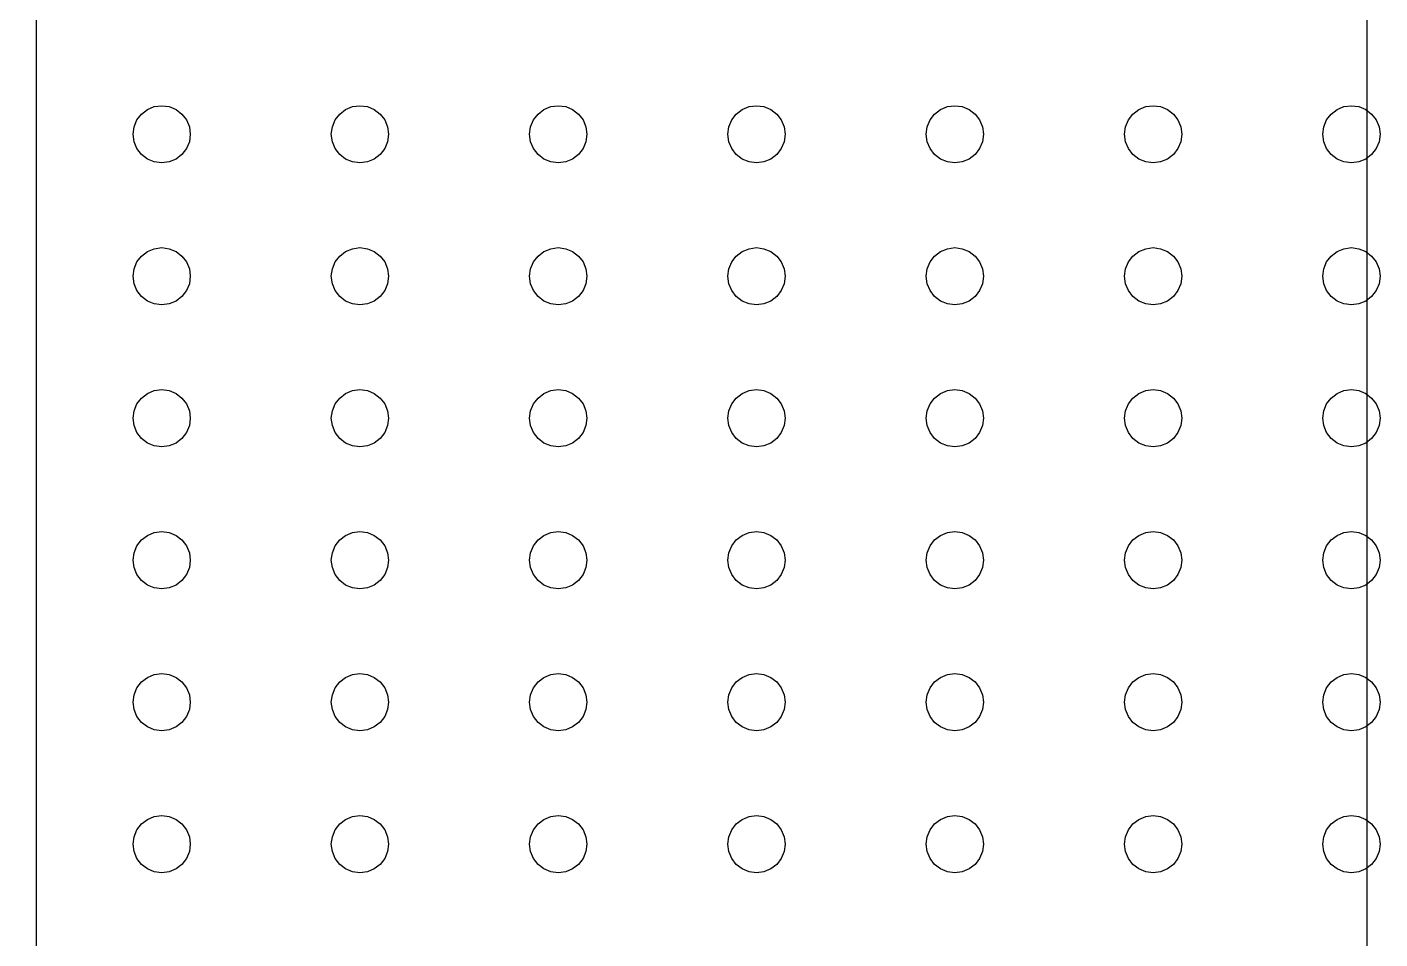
# Model space of a CAD drawing. Header units: millimetres. Extents: x 2562 to 7288, y 778 to 5635.
# Drawn here: x 5868.75 to 5882.94, y 1658.56 to 1668.12 of the extents above; entities that cross this region are included whole.
import ezdxf

# ---------------------------------------------------------------- set-up
doc = ezdxf.new("R2010")
doc.units = ezdxf.units.MM
doc.layers.add('0-gnl-gor3', color=252, linetype='Continuous')
doc.layers.add('2-tef-sabit', color=251, linetype='Continuous')

# ---------------------------------------------------------------- blocks, each defined once
blk = doc.blocks.new('ice well')
at = {"layer": '0-gnl-gor3'}
for p, q in [((62428.94, 6543.76), (62643.93, 6543.76)), ((62466.78, 6533.25), (62467.51, 6533.55)), ((62467.51, 6533.55), (62468.28, 6533.65)), ((62468.28, 6533.65), (62469.06, 6533.55)), ((62469.06, 6533.55), (62469.78, 6533.25)), ((62481.67, 6533.25), (62482.39, 6533.55)), ((62482.39, 6533.55), (62483.17, 6533.65)), ((62483.17, 6533.65), (62483.94, 6533.55)), ((62483.94, 6533.55), (62484.67, 6533.25)), ((62496.55, 6533.25), (62497.27, 6533.55)), ((62497.27, 6533.55), (62498.05, 6533.65)), ((62498.05, 6533.65), (62498.83, 6533.55)), ((62498.83, 6533.55), (62499.55, 6533.25)), ((62511.43, 6533.25), (62512.16, 6533.55)), ((62512.16, 6533.55), (62512.93, 6533.65)), ((62512.93, 6533.65), (62513.71, 6533.55)), ((62513.71, 6533.55), (62514.43, 6533.25)), ((62526.32, 6533.25), (62527.04, 6533.55)), ((62527.04, 6533.55), (62527.82, 6533.65)), ((62527.82, 6533.65), (62528.59, 6533.55)), ((62528.59, 6533.55), (62529.32, 6533.25)), ((62541.2, 6533.25), (62541.92, 6533.55)), ((62541.92, 6533.55), (62542.7, 6533.65)), ((62542.7, 6533.65), (62543.48, 6533.55)), ((62543.48, 6533.55), (62544.2, 6533.25)), ((62465.39, 6531.43), (62465.68, 6532.15)), ((62465.68, 6532.15), (62466.16, 6532.77)), ((62466.16, 6532.77), (62466.78, 6533.25)), ((62469.78, 6533.25), (62470.4, 6532.77)), ((62470.4, 6532.77), (62470.88, 6532.15)), ((62470.88, 6532.15), (62471.18, 6531.43)), ((62480.27, 6531.43), (62480.57, 6532.15)), ((62480.57, 6532.15), (62481.04, 6532.77)), ((62481.04, 6532.77), (62481.67, 6533.25)), ((62484.67, 6533.25), (62485.29, 6532.77)), ((62485.29, 6532.77), (62485.76, 6532.15)), ((62485.76, 6532.15), (62486.06, 6531.43)), ((62495.15, 6531.43), (62495.45, 6532.15)), ((62495.45, 6532.15), (62495.93, 6532.77)), ((62495.93, 6532.77), (62496.55, 6533.25)), ((62499.55, 6533.25), (62500.17, 6532.77)), ((62500.17, 6532.77), (62500.65, 6532.15)), ((62500.65, 6532.15), (62500.95, 6531.43)), ((62510.04, 6531.43), (62510.33, 6532.15)), ((62510.33, 6532.15), (62510.81, 6532.77)), ((62510.81, 6532.77), (62511.43, 6533.25)), ((62514.43, 6533.25), (62515.05, 6532.77)), ((62515.05, 6532.77), (62515.53, 6532.15)), ((62515.53, 6532.15), (62515.83, 6531.43)), ((62524.92, 6531.43), (62525.22, 6532.15)), ((62525.22, 6532.15), (62525.7, 6532.77)), ((62525.7, 6532.77), (62526.32, 6533.25)), ((62529.32, 6533.25), (62529.94, 6532.77)), ((62529.94, 6532.77), (62530.41, 6532.15)), ((62530.41, 6532.15), (62530.71, 6531.43)), ((62539.8, 6531.43), (62540.1, 6532.15)), ((62540.1, 6532.15), (62540.58, 6532.77)), ((62540.58, 6532.77), (62541.2, 6533.25)), ((62544.2, 6533.25), (62544.82, 6532.77)), ((62544.82, 6532.77), (62545.3, 6532.15)), ((62545.3, 6532.15), (62545.6, 6531.43)), ((62465.28, 6530.65), (62465.39, 6531.43)), ((62465.39, 6529.87), (62465.28, 6530.65)), ((62471.18, 6531.43), (62471.28, 6530.65)), ((62471.28, 6530.65), (62471.18, 6529.87)), ((62480.17, 6530.65), (62480.27, 6531.43)), ((62480.27, 6529.87), (62480.17, 6530.65)), ((62486.06, 6531.43), (62486.17, 6530.65)), ((62486.17, 6530.65), (62486.06, 6529.87)), ((62495.05, 6530.65), (62495.15, 6531.43)), ((62495.15, 6529.87), (62495.05, 6530.65)), ((62500.95, 6531.43), (62501.05, 6530.65)), ((62501.05, 6530.65), (62500.95, 6529.87)), ((62509.93, 6530.65), (62510.04, 6531.43)), ((62510.04, 6529.87), (62509.93, 6530.65)), ((62515.83, 6531.43), (62515.93, 6530.65)), ((62515.93, 6530.65), (62515.83, 6529.87)), ((62524.82, 6530.65), (62524.92, 6531.43)), ((62524.92, 6529.87), (62524.82, 6530.65)), ((62530.71, 6531.43), (62530.82, 6530.65)), ((62530.82, 6530.65), (62530.71, 6529.87)), ((62539.7, 6530.65), (62539.8, 6531.43)), ((62539.8, 6529.87), (62539.7, 6530.65)), ((62545.6, 6531.43), (62545.7, 6530.65)), ((62545.7, 6530.65), (62545.6, 6529.87)), ((62465.68, 6529.15), (62465.39, 6529.87)), ((62471.18, 6529.87), (62470.88, 6529.15)), ((62480.57, 6529.15), (62480.27, 6529.87)), ((62486.06, 6529.87), (62485.76, 6529.15)), ((62495.45, 6529.15), (62495.15, 6529.87)), ((62500.95, 6529.87), (62500.65, 6529.15)), ((62510.33, 6529.15), (62510.04, 6529.87)), ((62515.83, 6529.87), (62515.53, 6529.15)), ((62525.22, 6529.15), (62524.92, 6529.87)), ((62530.71, 6529.87), (62530.41, 6529.15)), ((62540.1, 6529.15), (62539.8, 6529.87)), ((62545.6, 6529.87), (62545.3, 6529.15)), ((62466.16, 6528.53), (62465.68, 6529.15)), ((62466.78, 6528.05), (62466.16, 6528.53)), ((62467.51, 6527.75), (62466.78, 6528.05)), ((62469.78, 6528.05), (62469.06, 6527.75)), ((62470.4, 6528.53), (62469.78, 6528.05)), ((62470.88, 6529.15), (62470.4, 6528.53)), ((62481.04, 6528.53), (62480.57, 6529.15)), ((62481.67, 6528.05), (62481.04, 6528.53)), ((62482.39, 6527.75), (62481.67, 6528.05)), ((62484.67, 6528.05), (62483.94, 6527.75)), ((62485.29, 6528.53), (62484.67, 6528.05)), ((62485.76, 6529.15), (62485.29, 6528.53)), ((62495.93, 6528.53), (62495.45, 6529.15)), ((62496.55, 6528.05), (62495.93, 6528.53)), ((62497.27, 6527.75), (62496.55, 6528.05)), ((62499.55, 6528.05), (62498.83, 6527.75)), ((62500.17, 6528.53), (62499.55, 6528.05)), ((62500.65, 6529.15), (62500.17, 6528.53)), ((62510.81, 6528.53), (62510.33, 6529.15)), ((62511.43, 6528.05), (62510.81, 6528.53)), ((62512.16, 6527.75), (62511.43, 6528.05)), ((62514.43, 6528.05), (62513.71, 6527.75)), ((62515.05, 6528.53), (62514.43, 6528.05)), ((62515.53, 6529.15), (62515.05, 6528.53)), ((62525.7, 6528.53), (62525.22, 6529.15)), ((62526.32, 6528.05), (62525.7, 6528.53)), ((62527.04, 6527.75), (62526.32, 6528.05)), ((62529.32, 6528.05), (62528.59, 6527.75)), ((62529.94, 6528.53), (62529.32, 6528.05)), ((62530.41, 6529.15), (62529.94, 6528.53)), ((62540.58, 6528.53), (62540.1, 6529.15)), ((62541.2, 6528.05), (62540.58, 6528.53)), ((62541.92, 6527.75), (62541.2, 6528.05)), ((62544.2, 6528.05), (62543.48, 6527.75)), ((62544.82, 6528.53), (62544.2, 6528.05)), ((62545.3, 6529.15), (62544.82, 6528.53)), ((62468.28, 6527.65), (62467.51, 6527.75)), ((62469.06, 6527.75), (62468.28, 6527.65)), ((62483.17, 6527.65), (62482.39, 6527.75)), ((62483.94, 6527.75), (62483.17, 6527.65)), ((62498.05, 6527.65), (62497.27, 6527.75)), ((62498.83, 6527.75), (62498.05, 6527.65)), ((62512.93, 6527.65), (62512.16, 6527.75)), ((62513.71, 6527.75), (62512.93, 6527.65)), ((62527.82, 6527.65), (62527.04, 6527.75)), ((62528.59, 6527.75), (62527.82, 6527.65)), ((62542.7, 6527.65), (62541.92, 6527.75)), ((62543.48, 6527.75), (62542.7, 6527.65)), ((62466.16, 6511.99), (62466.78, 6512.46)), ((62466.78, 6512.46), (62467.51, 6512.76)), ((62467.51, 6512.76), (62468.28, 6512.87)), ((62468.28, 6512.87), (62469.06, 6512.76)), ((62469.06, 6512.76), (62469.78, 6512.46)), ((62469.78, 6512.46), (62470.4, 6511.99)), ((62481.04, 6511.99), (62481.67, 6512.46)), ((62481.67, 6512.46), (62482.39, 6512.76)), ((62482.39, 6512.76), (62483.17, 6512.87)), ((62483.17, 6512.87), (62483.94, 6512.76)), ((62483.94, 6512.76), (62484.67, 6512.46)), ((62484.67, 6512.46), (62485.29, 6511.99)), ((62495.93, 6511.99), (62496.55, 6512.46)), ((62496.55, 6512.46), (62497.27, 6512.76)), ((62497.27, 6512.76), (62498.05, 6512.87)), ((62498.05, 6512.87), (62498.83, 6512.76)), ((62498.83, 6512.76), (62499.55, 6512.46)), ((62499.55, 6512.46), (62500.17, 6511.99)), ((62510.81, 6511.99), (62511.43, 6512.46)), ((62511.43, 6512.46), (62512.16, 6512.76)), ((62512.16, 6512.76), (62512.93, 6512.87)), ((62512.93, 6512.87), (62513.71, 6512.76)), ((62513.71, 6512.76), (62514.43, 6512.46)), ((62514.43, 6512.46), (62515.05, 6511.99)), ((62525.7, 6511.99), (62526.32, 6512.46)), ((62526.32, 6512.46), (62527.04, 6512.76)), ((62527.04, 6512.76), (62527.82, 6512.87)), ((62527.82, 6512.87), (62528.59, 6512.76)), ((62528.59, 6512.76), (62529.32, 6512.46)), ((62529.32, 6512.46), (62529.94, 6511.99)), ((62540.58, 6511.99), (62541.2, 6512.46)), ((62541.2, 6512.46), (62541.92, 6512.76)), ((62541.92, 6512.76), (62542.7, 6512.87)), ((62542.7, 6512.87), (62543.48, 6512.76)), ((62543.48, 6512.76), (62544.2, 6512.46)), ((62544.2, 6512.46), (62544.82, 6511.99)), ((62465.39, 6510.64), (62465.68, 6511.37)), ((62465.68, 6511.37), (62466.16, 6511.99)), ((62470.4, 6511.99), (62470.88, 6511.37)), ((62470.88, 6511.37), (62471.18, 6510.64)), ((62480.27, 6510.64), (62480.57, 6511.37)), ((62480.57, 6511.37), (62481.04, 6511.99)), ((62485.29, 6511.99), (62485.76, 6511.37)), ((62485.76, 6511.37), (62486.06, 6510.64)), ((62495.15, 6510.64), (62495.45, 6511.37)), ((62495.45, 6511.37), (62495.93, 6511.99)), ((62500.17, 6511.99), (62500.65, 6511.37)), ((62500.65, 6511.37), (62500.95, 6510.64)), ((62510.04, 6510.64), (62510.33, 6511.37)), ((62510.33, 6511.37), (62510.81, 6511.99)), ((62515.05, 6511.99), (62515.53, 6511.37)), ((62515.53, 6511.37), (62515.83, 6510.64)), ((62524.92, 6510.64), (62525.22, 6511.37)), ((62525.22, 6511.37), (62525.7, 6511.99)), ((62529.94, 6511.99), (62530.41, 6511.37)), ((62530.41, 6511.37), (62530.71, 6510.64)), ((62539.8, 6510.64), (62540.1, 6511.37)), ((62540.1, 6511.37), (62540.58, 6511.99)), ((62544.82, 6511.99), (62545.3, 6511.37)), ((62545.3, 6511.37), (62545.6, 6510.64)), ((62465.28, 6509.87), (62465.39, 6510.64)), ((62465.39, 6509.09), (62465.28, 6509.87)), ((62471.18, 6510.64), (62471.28, 6509.87)), ((62471.28, 6509.87), (62471.18, 6509.09)), ((62480.17, 6509.87), (62480.27, 6510.64)), ((62480.27, 6509.09), (62480.17, 6509.87)), ((62486.06, 6510.64), (62486.17, 6509.87)), ((62486.17, 6509.87), (62486.06, 6509.09)), ((62495.05, 6509.87), (62495.15, 6510.64)), ((62495.15, 6509.09), (62495.05, 6509.87)), ((62500.95, 6510.64), (62501.05, 6509.87)), ((62501.05, 6509.87), (62500.95, 6509.09)), ((62509.93, 6509.87), (62510.04, 6510.64)), ((62510.04, 6509.09), (62509.93, 6509.87)), ((62515.83, 6510.64), (62515.93, 6509.87)), ((62515.93, 6509.87), (62515.83, 6509.09)), ((62524.82, 6509.87), (62524.92, 6510.64)), ((62524.92, 6509.09), (62524.82, 6509.87)), ((62530.71, 6510.64), (62530.82, 6509.87)), ((62530.82, 6509.87), (62530.71, 6509.09)), ((62539.7, 6509.87), (62539.8, 6510.64)), ((62539.8, 6509.09), (62539.7, 6509.87)), ((62545.6, 6510.64), (62545.7, 6509.87)), ((62545.7, 6509.87), (62545.6, 6509.09)), ((62465.68, 6508.37), (62465.39, 6509.09)), ((62466.16, 6507.74), (62465.68, 6508.37)), ((62470.88, 6508.37), (62470.4, 6507.74)), ((62471.18, 6509.09), (62470.88, 6508.37)), ((62480.57, 6508.37), (62480.27, 6509.09)), ((62481.04, 6507.74), (62480.57, 6508.37)), ((62485.76, 6508.37), (62485.29, 6507.74)), ((62486.06, 6509.09), (62485.76, 6508.37)), ((62495.45, 6508.37), (62495.15, 6509.09)), ((62495.93, 6507.74), (62495.45, 6508.37)), ((62500.65, 6508.37), (62500.17, 6507.74)), ((62500.95, 6509.09), (62500.65, 6508.37)), ((62510.33, 6508.37), (62510.04, 6509.09)), ((62510.81, 6507.74), (62510.33, 6508.37)), ((62515.53, 6508.37), (62515.05, 6507.74)), ((62515.83, 6509.09), (62515.53, 6508.37)), ((62525.22, 6508.37), (62524.92, 6509.09)), ((62525.7, 6507.74), (62525.22, 6508.37)), ((62530.41, 6508.37), (62529.94, 6507.74)), ((62530.71, 6509.09), (62530.41, 6508.37)), ((62540.1, 6508.37), (62539.8, 6509.09)), ((62540.58, 6507.74), (62540.1, 6508.37)), ((62545.3, 6508.37), (62544.82, 6507.74)), ((62545.6, 6509.09), (62545.3, 6508.37)), ((62466.78, 6507.27), (62466.16, 6507.74)), ((62467.51, 6506.97), (62466.78, 6507.27)), ((62468.28, 6506.87), (62467.51, 6506.97)), ((62469.06, 6506.97), (62468.28, 6506.87)), ((62469.78, 6507.27), (62469.06, 6506.97)), ((62470.4, 6507.74), (62469.78, 6507.27)), ((62481.67, 6507.27), (62481.04, 6507.74)), ((62482.39, 6506.97), (62481.67, 6507.27)), ((62483.17, 6506.87), (62482.39, 6506.97)), ((62483.94, 6506.97), (62483.17, 6506.87)), ((62484.67, 6507.27), (62483.94, 6506.97)), ((62485.29, 6507.74), (62484.67, 6507.27)), ((62496.55, 6507.27), (62495.93, 6507.74)), ((62497.27, 6506.97), (62496.55, 6507.27)), ((62498.05, 6506.87), (62497.27, 6506.97)), ((62498.83, 6506.97), (62498.05, 6506.87)), ((62499.55, 6507.27), (62498.83, 6506.97)), ((62500.17, 6507.74), (62499.55, 6507.27)), ((62511.43, 6507.27), (62510.81, 6507.74)), ((62512.16, 6506.97), (62511.43, 6507.27)), ((62512.93, 6506.87), (62512.16, 6506.97)), ((62513.71, 6506.97), (62512.93, 6506.87)), ((62514.43, 6507.27), (62513.71, 6506.97)), ((62515.05, 6507.74), (62514.43, 6507.27)), ((62526.32, 6507.27), (62525.7, 6507.74)), ((62527.04, 6506.97), (62526.32, 6507.27)), ((62527.82, 6506.87), (62527.04, 6506.97)), ((62528.59, 6506.97), (62527.82, 6506.87)), ((62529.32, 6507.27), (62528.59, 6506.97)), ((62529.94, 6507.74), (62529.32, 6507.27)), ((62541.2, 6507.27), (62540.58, 6507.74)), ((62541.92, 6506.97), (62541.2, 6507.27)), ((62542.7, 6506.87), (62541.92, 6506.97)), ((62543.48, 6506.97), (62542.7, 6506.87)), ((62544.2, 6507.27), (62543.48, 6506.97)), ((62544.82, 6507.74), (62544.2, 6507.27)), ((62465.68, 6490.58), (62466.16, 6491.2)), ((62466.16, 6491.2), (62466.78, 6491.68)), ((62466.78, 6491.68), (62467.51, 6491.98)), ((62467.51, 6491.98), (62468.28, 6492.08)), ((62468.28, 6492.08), (62469.06, 6491.98)), ((62469.06, 6491.98), (62469.78, 6491.68)), ((62469.78, 6491.68), (62470.4, 6491.2)), ((62470.4, 6491.2), (62470.88, 6490.58)), ((62480.57, 6490.58), (62481.04, 6491.2)), ((62481.04, 6491.2), (62481.67, 6491.68)), ((62481.67, 6491.68), (62482.39, 6491.98)), ((62482.39, 6491.98), (62483.17, 6492.08)), ((62483.17, 6492.08), (62483.94, 6491.98)), ((62483.94, 6491.98), (62484.67, 6491.68)), ((62484.67, 6491.68), (62485.29, 6491.2)), ((62485.29, 6491.2), (62485.76, 6490.58)), ((62495.45, 6490.58), (62495.93, 6491.2)), ((62495.93, 6491.2), (62496.55, 6491.68)), ((62496.55, 6491.68), (62497.27, 6491.98)), ((62497.27, 6491.98), (62498.05, 6492.08)), ((62498.05, 6492.08), (62498.83, 6491.98)), ((62498.83, 6491.98), (62499.55, 6491.68)), ((62499.55, 6491.68), (62500.17, 6491.2)), ((62500.17, 6491.2), (62500.65, 6490.58)), ((62510.33, 6490.58), (62510.81, 6491.2)), ((62510.81, 6491.2), (62511.43, 6491.68)), ((62511.43, 6491.68), (62512.16, 6491.98)), ((62512.16, 6491.98), (62512.93, 6492.08)), ((62512.93, 6492.08), (62513.71, 6491.98)), ((62513.71, 6491.98), (62514.43, 6491.68)), ((62514.43, 6491.68), (62515.05, 6491.2)), ((62515.05, 6491.2), (62515.53, 6490.58)), ((62525.22, 6490.58), (62525.7, 6491.2)), ((62525.7, 6491.2), (62526.32, 6491.68)), ((62526.32, 6491.68), (62527.04, 6491.98)), ((62527.04, 6491.98), (62527.82, 6492.08)), ((62527.82, 6492.08), (62528.59, 6491.98)), ((62528.59, 6491.98), (62529.32, 6491.68)), ((62529.32, 6491.68), (62529.94, 6491.2)), ((62529.94, 6491.2), (62530.41, 6490.58)), ((62540.1, 6490.58), (62540.58, 6491.2)), ((62540.58, 6491.2), (62541.2, 6491.68)), ((62541.2, 6491.68), (62541.92, 6491.98)), ((62541.92, 6491.98), (62542.7, 6492.08)), ((62542.7, 6492.08), (62543.48, 6491.98)), ((62543.48, 6491.98), (62544.2, 6491.68)), ((62544.2, 6491.68), (62544.82, 6491.2)), ((62544.82, 6491.2), (62545.3, 6490.58)), ((62465.28, 6489.08), (62465.39, 6489.86)), ((62465.39, 6489.86), (62465.68, 6490.58)), ((62470.88, 6490.58), (62471.18, 6489.86)), ((62471.18, 6489.86), (62471.28, 6489.08)), ((62480.17, 6489.08), (62480.27, 6489.86)), ((62480.27, 6489.86), (62480.57, 6490.58)), ((62485.76, 6490.58), (62486.06, 6489.86)), ((62486.06, 6489.86), (62486.17, 6489.08)), ((62495.05, 6489.08), (62495.15, 6489.86)), ((62495.15, 6489.86), (62495.45, 6490.58)), ((62500.65, 6490.58), (62500.95, 6489.86)), ((62500.95, 6489.86), (62501.05, 6489.08)), ((62509.93, 6489.08), (62510.04, 6489.86)), ((62510.04, 6489.86), (62510.33, 6490.58)), ((62515.53, 6490.58), (62515.83, 6489.86)), ((62515.83, 6489.86), (62515.93, 6489.08)), ((62524.82, 6489.08), (62524.92, 6489.86)), ((62524.92, 6489.86), (62525.22, 6490.58)), ((62530.41, 6490.58), (62530.71, 6489.86)), ((62530.71, 6489.86), (62530.82, 6489.08)), ((62539.7, 6489.08), (62539.8, 6489.86)), ((62539.8, 6489.86), (62540.1, 6490.58)), ((62545.3, 6490.58), (62545.6, 6489.86)), ((62545.6, 6489.86), (62545.7, 6489.08)), ((62465.39, 6488.3), (62465.28, 6489.08)), ((62465.68, 6487.58), (62465.39, 6488.3)), ((62471.18, 6488.3), (62470.88, 6487.58)), ((62471.28, 6489.08), (62471.18, 6488.3)), ((62480.27, 6488.3), (62480.17, 6489.08)), ((62480.57, 6487.58), (62480.27, 6488.3)), ((62486.06, 6488.3), (62485.76, 6487.58)), ((62486.17, 6489.08), (62486.06, 6488.3)), ((62495.15, 6488.3), (62495.05, 6489.08)), ((62495.45, 6487.58), (62495.15, 6488.3)), ((62500.95, 6488.3), (62500.65, 6487.58)), ((62501.05, 6489.08), (62500.95, 6488.3)), ((62510.04, 6488.3), (62509.93, 6489.08)), ((62510.33, 6487.58), (62510.04, 6488.3)), ((62515.83, 6488.3), (62515.53, 6487.58)), ((62515.93, 6489.08), (62515.83, 6488.3)), ((62524.92, 6488.3), (62524.82, 6489.08)), ((62525.22, 6487.58), (62524.92, 6488.3)), ((62530.71, 6488.3), (62530.41, 6487.58)), ((62530.82, 6489.08), (62530.71, 6488.3)), ((62539.8, 6488.3), (62539.7, 6489.08)), ((62540.1, 6487.58), (62539.8, 6488.3)), ((62545.6, 6488.3), (62545.3, 6487.58)), ((62545.7, 6489.08), (62545.6, 6488.3)), ((62466.16, 6486.96), (62465.68, 6487.58)), ((62466.78, 6486.48), (62466.16, 6486.96)), ((62470.4, 6486.96), (62469.78, 6486.48)), ((62470.88, 6487.58), (62470.4, 6486.96)), ((62481.04, 6486.96), (62480.57, 6487.58)), ((62481.67, 6486.48), (62481.04, 6486.96)), ((62485.29, 6486.96), (62484.67, 6486.48)), ((62485.76, 6487.58), (62485.29, 6486.96)), ((62495.93, 6486.96), (62495.45, 6487.58)), ((62496.55, 6486.48), (62495.93, 6486.96)), ((62500.17, 6486.96), (62499.55, 6486.48)), ((62500.65, 6487.58), (62500.17, 6486.96)), ((62510.81, 6486.96), (62510.33, 6487.58)), ((62511.43, 6486.48), (62510.81, 6486.96)), ((62515.05, 6486.96), (62514.43, 6486.48)), ((62515.53, 6487.58), (62515.05, 6486.96)), ((62525.7, 6486.96), (62525.22, 6487.58)), ((62526.32, 6486.48), (62525.7, 6486.96)), ((62529.94, 6486.96), (62529.32, 6486.48)), ((62530.41, 6487.58), (62529.94, 6486.96)), ((62540.58, 6486.96), (62540.1, 6487.58)), ((62541.2, 6486.48), (62540.58, 6486.96)), ((62544.82, 6486.96), (62544.2, 6486.48)), ((62545.3, 6487.58), (62544.82, 6486.96)), ((62467.51, 6486.18), (62466.78, 6486.48)), ((62468.28, 6486.08), (62467.51, 6486.18)), ((62469.06, 6486.18), (62468.28, 6486.08)), ((62469.78, 6486.48), (62469.06, 6486.18)), ((62482.39, 6486.18), (62481.67, 6486.48)), ((62483.17, 6486.08), (62482.39, 6486.18)), ((62483.94, 6486.18), (62483.17, 6486.08)), ((62484.67, 6486.48), (62483.94, 6486.18)), ((62497.27, 6486.18), (62496.55, 6486.48)), ((62498.05, 6486.08), (62497.27, 6486.18)), ((62498.83, 6486.18), (62498.05, 6486.08)), ((62499.55, 6486.48), (62498.83, 6486.18)), ((62512.16, 6486.18), (62511.43, 6486.48)), ((62512.93, 6486.08), (62512.16, 6486.18)), ((62513.71, 6486.18), (62512.93, 6486.08)), ((62514.43, 6486.48), (62513.71, 6486.18)), ((62527.04, 6486.18), (62526.32, 6486.48)), ((62527.82, 6486.08), (62527.04, 6486.18)), ((62528.59, 6486.18), (62527.82, 6486.08)), ((62529.32, 6486.48), (62528.59, 6486.18)), ((62541.92, 6486.18), (62541.2, 6486.48)), ((62542.7, 6486.08), (62541.92, 6486.18)), ((62543.48, 6486.18), (62542.7, 6486.08)), ((62544.2, 6486.48), (62543.48, 6486.18)), ((62466.78, 6470.89), (62467.51, 6471.19)), ((62467.51, 6471.19), (62468.28, 6471.3)), ((62468.28, 6471.3), (62469.06, 6471.19)), ((62469.06, 6471.19), (62469.78, 6470.89)), ((62481.67, 6470.89), (62482.39, 6471.19)), ((62482.39, 6471.19), (62483.17, 6471.3)), ((62483.17, 6471.3), (62483.94, 6471.19)), ((62483.94, 6471.19), (62484.67, 6470.89)), ((62496.55, 6470.89), (62497.27, 6471.19)), ((62497.27, 6471.19), (62498.05, 6471.3)), ((62498.05, 6471.3), (62498.83, 6471.19)), ((62498.83, 6471.19), (62499.55, 6470.89)), ((62511.43, 6470.89), (62512.16, 6471.19)), ((62512.16, 6471.19), (62512.93, 6471.3)), ((62512.93, 6471.3), (62513.71, 6471.19)), ((62513.71, 6471.19), (62514.43, 6470.89)), ((62526.32, 6470.89), (62527.04, 6471.19)), ((62527.04, 6471.19), (62527.82, 6471.3)), ((62527.82, 6471.3), (62528.59, 6471.19)), ((62528.59, 6471.19), (62529.32, 6470.89)), ((62541.2, 6470.89), (62541.92, 6471.19)), ((62541.92, 6471.19), (62542.7, 6471.3)), ((62542.7, 6471.3), (62543.48, 6471.19)), ((62543.48, 6471.19), (62544.2, 6470.89)), ((62465.39, 6469.07), (62465.68, 6469.8)), ((62465.68, 6469.8), (62466.16, 6470.42)), ((62466.16, 6470.42), (62466.78, 6470.89)), ((62469.78, 6470.89), (62470.4, 6470.42)), ((62470.4, 6470.42), (62470.88, 6469.8)), ((62470.88, 6469.8), (62471.18, 6469.07)), ((62480.27, 6469.07), (62480.57, 6469.8)), ((62480.57, 6469.8), (62481.04, 6470.42)), ((62481.04, 6470.42), (62481.67, 6470.89)), ((62484.67, 6470.89), (62485.29, 6470.42)), ((62485.29, 6470.42), (62485.76, 6469.8)), ((62485.76, 6469.8), (62486.06, 6469.07)), ((62495.15, 6469.07), (62495.45, 6469.8)), ((62495.45, 6469.8), (62495.93, 6470.42)), ((62495.93, 6470.42), (62496.55, 6470.89)), ((62499.55, 6470.89), (62500.17, 6470.42)), ((62500.17, 6470.42), (62500.65, 6469.8)), ((62500.65, 6469.8), (62500.95, 6469.07)), ((62510.04, 6469.07), (62510.33, 6469.8)), ((62510.33, 6469.8), (62510.81, 6470.42)), ((62510.81, 6470.42), (62511.43, 6470.89)), ((62514.43, 6470.89), (62515.05, 6470.42)), ((62515.05, 6470.42), (62515.53, 6469.8)), ((62515.53, 6469.8), (62515.83, 6469.07)), ((62524.92, 6469.07), (62525.22, 6469.8)), ((62525.22, 6469.8), (62525.7, 6470.42)), ((62525.7, 6470.42), (62526.32, 6470.89)), ((62529.32, 6470.89), (62529.94, 6470.42)), ((62529.94, 6470.42), (62530.41, 6469.8)), ((62530.41, 6469.8), (62530.71, 6469.07)), ((62539.8, 6469.07), (62540.1, 6469.8)), ((62540.1, 6469.8), (62540.58, 6470.42)), ((62540.58, 6470.42), (62541.2, 6470.89)), ((62544.2, 6470.89), (62544.82, 6470.42)), ((62544.82, 6470.42), (62545.3, 6469.8)), ((62545.3, 6469.8), (62545.6, 6469.07)), ((62465.28, 6468.3), (62465.39, 6469.07)), ((62465.39, 6467.52), (62465.28, 6468.3)), ((62471.18, 6469.07), (62471.28, 6468.3)), ((62471.28, 6468.3), (62471.18, 6467.52)), ((62480.17, 6468.3), (62480.27, 6469.07)), ((62480.27, 6467.52), (62480.17, 6468.3)), ((62486.06, 6469.07), (62486.17, 6468.3)), ((62486.17, 6468.3), (62486.06, 6467.52)), ((62495.05, 6468.3), (62495.15, 6469.07)), ((62495.15, 6467.52), (62495.05, 6468.3)), ((62500.95, 6469.07), (62501.05, 6468.3)), ((62501.05, 6468.3), (62500.95, 6467.52)), ((62509.93, 6468.3), (62510.04, 6469.07)), ((62510.04, 6467.52), (62509.93, 6468.3)), ((62515.83, 6469.07), (62515.93, 6468.3)), ((62515.93, 6468.3), (62515.83, 6467.52)), ((62524.82, 6468.3), (62524.92, 6469.07)), ((62524.92, 6467.52), (62524.82, 6468.3)), ((62530.71, 6469.07), (62530.82, 6468.3)), ((62530.82, 6468.3), (62530.71, 6467.52)), ((62539.7, 6468.3), (62539.8, 6469.07)), ((62539.8, 6467.52), (62539.7, 6468.3)), ((62545.6, 6469.07), (62545.7, 6468.3)), ((62545.7, 6468.3), (62545.6, 6467.52)), ((62465.68, 6466.8), (62465.39, 6467.52)), ((62471.18, 6467.52), (62470.88, 6466.8)), ((62480.57, 6466.8), (62480.27, 6467.52)), ((62486.06, 6467.52), (62485.76, 6466.8)), ((62495.45, 6466.8), (62495.15, 6467.52)), ((62500.95, 6467.52), (62500.65, 6466.8)), ((62510.33, 6466.8), (62510.04, 6467.52)), ((62515.83, 6467.52), (62515.53, 6466.8)), ((62525.22, 6466.8), (62524.92, 6467.52)), ((62530.71, 6467.52), (62530.41, 6466.8)), ((62540.1, 6466.8), (62539.8, 6467.52)), ((62545.6, 6467.52), (62545.3, 6466.8)), ((62466.16, 6466.17), (62465.68, 6466.8)), ((62466.78, 6465.7), (62466.16, 6466.17)), ((62467.51, 6465.4), (62466.78, 6465.7)), ((62468.28, 6465.3), (62467.51, 6465.4)), ((62469.06, 6465.4), (62468.28, 6465.3)), ((62469.78, 6465.7), (62469.06, 6465.4)), ((62470.4, 6466.17), (62469.78, 6465.7)), ((62470.88, 6466.8), (62470.4, 6466.17)), ((62481.04, 6466.17), (62480.57, 6466.8)), ((62481.67, 6465.7), (62481.04, 6466.17)), ((62482.39, 6465.4), (62481.67, 6465.7)), ((62483.17, 6465.3), (62482.39, 6465.4)), ((62483.94, 6465.4), (62483.17, 6465.3)), ((62484.67, 6465.7), (62483.94, 6465.4)), ((62485.29, 6466.17), (62484.67, 6465.7)), ((62485.76, 6466.8), (62485.29, 6466.17)), ((62495.93, 6466.17), (62495.45, 6466.8)), ((62496.55, 6465.7), (62495.93, 6466.17)), ((62497.27, 6465.4), (62496.55, 6465.7)), ((62498.05, 6465.3), (62497.27, 6465.4)), ((62498.83, 6465.4), (62498.05, 6465.3)), ((62499.55, 6465.7), (62498.83, 6465.4)), ((62500.17, 6466.17), (62499.55, 6465.7)), ((62500.65, 6466.8), (62500.17, 6466.17)), ((62510.81, 6466.17), (62510.33, 6466.8)), ((62511.43, 6465.7), (62510.81, 6466.17)), ((62512.16, 6465.4), (62511.43, 6465.7)), ((62512.93, 6465.3), (62512.16, 6465.4)), ((62513.71, 6465.4), (62512.93, 6465.3)), ((62514.43, 6465.7), (62513.71, 6465.4)), ((62515.05, 6466.17), (62514.43, 6465.7)), ((62515.53, 6466.8), (62515.05, 6466.17)), ((62525.7, 6466.17), (62525.22, 6466.8)), ((62526.32, 6465.7), (62525.7, 6466.17)), ((62527.04, 6465.4), (62526.32, 6465.7)), ((62527.82, 6465.3), (62527.04, 6465.4)), ((62528.59, 6465.4), (62527.82, 6465.3)), ((62529.32, 6465.7), (62528.59, 6465.4)), ((62529.94, 6466.17), (62529.32, 6465.7)), ((62530.41, 6466.8), (62529.94, 6466.17)), ((62540.58, 6466.17), (62540.1, 6466.8)), ((62541.2, 6465.7), (62540.58, 6466.17)), ((62541.92, 6465.4), (62541.2, 6465.7)), ((62542.7, 6465.3), (62541.92, 6465.4)), ((62543.48, 6465.4), (62542.7, 6465.3)), ((62544.2, 6465.7), (62543.48, 6465.4)), ((62544.82, 6466.17), (62544.2, 6465.7)), ((62545.3, 6466.8), (62544.82, 6466.17)), ((62466.16, 6449.63), (62466.78, 6450.11)), ((62466.78, 6450.11), (62467.51, 6450.41)), ((62467.51, 6450.41), (62468.28, 6450.51)), ((62468.28, 6450.51), (62469.06, 6450.41)), ((62469.06, 6450.41), (62469.78, 6450.11)), ((62469.78, 6450.11), (62470.4, 6449.63)), ((62481.04, 6449.63), (62481.67, 6450.11)), ((62481.67, 6450.11), (62482.39, 6450.41)), ((62482.39, 6450.41), (62483.17, 6450.51)), ((62483.17, 6450.51), (62483.94, 6450.41)), ((62483.94, 6450.41), (62484.67, 6450.11)), ((62484.67, 6450.11), (62485.29, 6449.63)), ((62495.93, 6449.63), (62496.55, 6450.11)), ((62496.55, 6450.11), (62497.27, 6450.41)), ((62497.27, 6450.41), (62498.05, 6450.51)), ((62498.05, 6450.51), (62498.83, 6450.41)), ((62498.83, 6450.41), (62499.55, 6450.11)), ((62499.55, 6450.11), (62500.17, 6449.63)), ((62510.81, 6449.63), (62511.43, 6450.11)), ((62511.43, 6450.11), (62512.16, 6450.41)), ((62512.16, 6450.41), (62512.93, 6450.51)), ((62512.93, 6450.51), (62513.71, 6450.41)), ((62513.71, 6450.41), (62514.43, 6450.11)), ((62514.43, 6450.11), (62515.05, 6449.63)), ((62525.7, 6449.63), (62526.32, 6450.11)), ((62526.32, 6450.11), (62527.04, 6450.41)), ((62527.04, 6450.41), (62527.82, 6450.51)), ((62527.82, 6450.51), (62528.59, 6450.41)), ((62528.59, 6450.41), (62529.32, 6450.11)), ((62529.32, 6450.11), (62529.94, 6449.63)), ((62540.58, 6449.63), (62541.2, 6450.11)), ((62541.2, 6450.11), (62541.92, 6450.41)), ((62541.92, 6450.41), (62542.7, 6450.51)), ((62542.7, 6450.51), (62543.48, 6450.41)), ((62543.48, 6450.41), (62544.2, 6450.11)), ((62544.2, 6450.11), (62544.82, 6449.63)), ((62465.39, 6448.29), (62465.68, 6449.01)), ((62465.68, 6449.01), (62466.16, 6449.63)), ((62470.4, 6449.63), (62470.88, 6449.01)), ((62470.88, 6449.01), (62471.18, 6448.29)), ((62480.27, 6448.29), (62480.57, 6449.01)), ((62480.57, 6449.01), (62481.04, 6449.63)), ((62485.29, 6449.63), (62485.76, 6449.01)), ((62485.76, 6449.01), (62486.06, 6448.29)), ((62495.15, 6448.29), (62495.45, 6449.01)), ((62495.45, 6449.01), (62495.93, 6449.63)), ((62500.17, 6449.63), (62500.65, 6449.01)), ((62500.65, 6449.01), (62500.95, 6448.29)), ((62510.04, 6448.29), (62510.33, 6449.01)), ((62510.33, 6449.01), (62510.81, 6449.63)), ((62515.05, 6449.63), (62515.53, 6449.01)), ((62515.53, 6449.01), (62515.83, 6448.29)), ((62524.92, 6448.29), (62525.22, 6449.01)), ((62525.22, 6449.01), (62525.7, 6449.63)), ((62529.94, 6449.63), (62530.41, 6449.01)), ((62530.41, 6449.01), (62530.71, 6448.29)), ((62539.8, 6448.29), (62540.1, 6449.01)), ((62540.1, 6449.01), (62540.58, 6449.63)), ((62544.82, 6449.63), (62545.3, 6449.01)), ((62545.3, 6449.01), (62545.6, 6448.29)), ((62465.28, 6447.51), (62465.39, 6448.29)), ((62465.39, 6446.73), (62465.28, 6447.51)), ((62471.18, 6448.29), (62471.28, 6447.51)), ((62471.28, 6447.51), (62471.18, 6446.73)), ((62480.17, 6447.51), (62480.27, 6448.29)), ((62480.27, 6446.73), (62480.17, 6447.51)), ((62486.06, 6448.29), (62486.17, 6447.51)), ((62486.17, 6447.51), (62486.06, 6446.73)), ((62495.05, 6447.51), (62495.15, 6448.29)), ((62495.15, 6446.73), (62495.05, 6447.51)), ((62500.95, 6448.29), (62501.05, 6447.51)), ((62501.05, 6447.51), (62500.95, 6446.73)), ((62509.93, 6447.51), (62510.04, 6448.29)), ((62510.04, 6446.73), (62509.93, 6447.51)), ((62515.83, 6448.29), (62515.93, 6447.51)), ((62515.93, 6447.51), (62515.83, 6446.73)), ((62524.82, 6447.51), (62524.92, 6448.29)), ((62524.92, 6446.73), (62524.82, 6447.51)), ((62530.71, 6448.29), (62530.82, 6447.51)), ((62530.82, 6447.51), (62530.71, 6446.73)), ((62539.7, 6447.51), (62539.8, 6448.29)), ((62539.8, 6446.73), (62539.7, 6447.51)), ((62545.6, 6448.29), (62545.7, 6447.51)), ((62545.7, 6447.51), (62545.6, 6446.73)), ((62465.68, 6446.01), (62465.39, 6446.73)), ((62466.16, 6445.39), (62465.68, 6446.01)), ((62470.88, 6446.01), (62470.4, 6445.39)), ((62471.18, 6446.73), (62470.88, 6446.01)), ((62480.57, 6446.01), (62480.27, 6446.73)), ((62481.04, 6445.39), (62480.57, 6446.01)), ((62485.76, 6446.01), (62485.29, 6445.39)), ((62486.06, 6446.73), (62485.76, 6446.01)), ((62495.45, 6446.01), (62495.15, 6446.73)), ((62495.93, 6445.39), (62495.45, 6446.01)), ((62500.65, 6446.01), (62500.17, 6445.39)), ((62500.95, 6446.73), (62500.65, 6446.01)), ((62510.33, 6446.01), (62510.04, 6446.73)), ((62510.81, 6445.39), (62510.33, 6446.01)), ((62515.53, 6446.01), (62515.05, 6445.39)), ((62515.83, 6446.73), (62515.53, 6446.01)), ((62525.22, 6446.01), (62524.92, 6446.73)), ((62525.7, 6445.39), (62525.22, 6446.01)), ((62530.41, 6446.01), (62529.94, 6445.39)), ((62530.71, 6446.73), (62530.41, 6446.01)), ((62540.1, 6446.01), (62539.8, 6446.73)), ((62540.58, 6445.39), (62540.1, 6446.01)), ((62545.3, 6446.01), (62544.82, 6445.39)), ((62545.6, 6446.73), (62545.3, 6446.01)), ((62466.78, 6444.91), (62466.16, 6445.39)), ((62467.51, 6444.61), (62466.78, 6444.91)), ((62468.28, 6444.51), (62467.51, 6444.61)), ((62469.06, 6444.61), (62468.28, 6444.51)), ((62469.78, 6444.91), (62469.06, 6444.61)), ((62470.4, 6445.39), (62469.78, 6444.91)), ((62481.67, 6444.91), (62481.04, 6445.39)), ((62482.39, 6444.61), (62481.67, 6444.91)), ((62483.17, 6444.51), (62482.39, 6444.61)), ((62483.94, 6444.61), (62483.17, 6444.51)), ((62484.67, 6444.91), (62483.94, 6444.61)), ((62485.29, 6445.39), (62484.67, 6444.91)), ((62496.55, 6444.91), (62495.93, 6445.39)), ((62497.27, 6444.61), (62496.55, 6444.91)), ((62498.05, 6444.51), (62497.27, 6444.61)), ((62498.83, 6444.61), (62498.05, 6444.51)), ((62499.55, 6444.91), (62498.83, 6444.61)), ((62500.17, 6445.39), (62499.55, 6444.91)), ((62511.43, 6444.91), (62510.81, 6445.39)), ((62512.16, 6444.61), (62511.43, 6444.91)), ((62512.93, 6444.51), (62512.16, 6444.61)), ((62513.71, 6444.61), (62512.93, 6444.51)), ((62514.43, 6444.91), (62513.71, 6444.61)), ((62515.05, 6445.39), (62514.43, 6444.91)), ((62526.32, 6444.91), (62525.7, 6445.39)), ((62527.04, 6444.61), (62526.32, 6444.91)), ((62527.82, 6444.51), (62527.04, 6444.61)), ((62528.59, 6444.61), (62527.82, 6444.51)), ((62529.32, 6444.91), (62528.59, 6444.61)), ((62529.94, 6445.39), (62529.32, 6444.91)), ((62541.2, 6444.91), (62540.58, 6445.39)), ((62541.92, 6444.61), (62541.2, 6444.91)), ((62542.7, 6444.51), (62541.92, 6444.61)), ((62543.48, 6444.61), (62542.7, 6444.51)), ((62544.2, 6444.91), (62543.48, 6444.61)), ((62544.82, 6445.39), (62544.2, 6444.91)), ((62465.68, 6428.23), (62466.16, 6428.85)), ((62466.16, 6428.85), (62466.78, 6429.32)), ((62466.78, 6429.32), (62467.51, 6429.62)), ((62467.51, 6429.62), (62468.28, 6429.73)), ((62468.28, 6429.73), (62469.06, 6429.62)), ((62469.06, 6429.62), (62469.78, 6429.32)), ((62469.78, 6429.32), (62470.4, 6428.85)), ((62470.4, 6428.85), (62470.88, 6428.23)), ((62480.57, 6428.23), (62481.04, 6428.85)), ((62481.04, 6428.85), (62481.67, 6429.32)), ((62481.67, 6429.32), (62482.39, 6429.62)), ((62482.39, 6429.62), (62483.17, 6429.73)), ((62483.17, 6429.73), (62483.94, 6429.62)), ((62483.94, 6429.62), (62484.67, 6429.32)), ((62484.67, 6429.32), (62485.29, 6428.85)), ((62485.29, 6428.85), (62485.76, 6428.23)), ((62495.45, 6428.23), (62495.93, 6428.85)), ((62495.93, 6428.85), (62496.55, 6429.32)), ((62496.55, 6429.32), (62497.27, 6429.62)), ((62497.27, 6429.62), (62498.05, 6429.73)), ((62498.05, 6429.73), (62498.83, 6429.62)), ((62498.83, 6429.62), (62499.55, 6429.32)), ((62499.55, 6429.32), (62500.17, 6428.85)), ((62500.17, 6428.85), (62500.65, 6428.23)), ((62510.33, 6428.23), (62510.81, 6428.85)), ((62510.81, 6428.85), (62511.43, 6429.32)), ((62511.43, 6429.32), (62512.16, 6429.62)), ((62512.16, 6429.62), (62512.93, 6429.73)), ((62512.93, 6429.73), (62513.71, 6429.62)), ((62513.71, 6429.62), (62514.43, 6429.32)), ((62514.43, 6429.32), (62515.05, 6428.85)), ((62515.05, 6428.85), (62515.53, 6428.23)), ((62525.22, 6428.23), (62525.7, 6428.85)), ((62525.7, 6428.85), (62526.32, 6429.32)), ((62526.32, 6429.32), (62527.04, 6429.62)), ((62527.04, 6429.62), (62527.82, 6429.73)), ((62527.82, 6429.73), (62528.59, 6429.62)), ((62528.59, 6429.62), (62529.32, 6429.32)), ((62529.32, 6429.32), (62529.94, 6428.85)), ((62529.94, 6428.85), (62530.41, 6428.23)), ((62540.1, 6428.23), (62540.58, 6428.85)), ((62540.58, 6428.85), (62541.2, 6429.32)), ((62541.2, 6429.32), (62541.92, 6429.62)), ((62541.92, 6429.62), (62542.7, 6429.73)), ((62542.7, 6429.73), (62543.48, 6429.62)), ((62543.48, 6429.62), (62544.2, 6429.32)), ((62544.2, 6429.32), (62544.82, 6428.85)), ((62544.82, 6428.85), (62545.3, 6428.23)), ((62465.28, 6426.73), (62465.39, 6427.5)), ((62465.39, 6427.5), (62465.68, 6428.23)), ((62470.88, 6428.23), (62471.18, 6427.5)), ((62471.18, 6427.5), (62471.28, 6426.73)), ((62480.17, 6426.73), (62480.27, 6427.5)), ((62480.27, 6427.5), (62480.57, 6428.23)), ((62485.76, 6428.23), (62486.06, 6427.5)), ((62486.06, 6427.5), (62486.17, 6426.73)), ((62495.05, 6426.73), (62495.15, 6427.5)), ((62495.15, 6427.5), (62495.45, 6428.23)), ((62500.65, 6428.23), (62500.95, 6427.5)), ((62500.95, 6427.5), (62501.05, 6426.73)), ((62509.93, 6426.73), (62510.04, 6427.5)), ((62510.04, 6427.5), (62510.33, 6428.23)), ((62515.53, 6428.23), (62515.83, 6427.5)), ((62515.83, 6427.5), (62515.93, 6426.73)), ((62524.82, 6426.73), (62524.92, 6427.5)), ((62524.92, 6427.5), (62525.22, 6428.23)), ((62530.41, 6428.23), (62530.71, 6427.5)), ((62530.71, 6427.5), (62530.82, 6426.73)), ((62539.7, 6426.73), (62539.8, 6427.5)), ((62539.8, 6427.5), (62540.1, 6428.23)), ((62545.3, 6428.23), (62545.6, 6427.5)), ((62545.6, 6427.5), (62545.7, 6426.73)), ((62465.39, 6425.95), (62465.28, 6426.73)), ((62465.68, 6425.23), (62465.39, 6425.95)), ((62471.18, 6425.95), (62470.88, 6425.23)), ((62471.28, 6426.73), (62471.18, 6425.95)), ((62480.27, 6425.95), (62480.17, 6426.73)), ((62480.57, 6425.23), (62480.27, 6425.95)), ((62486.06, 6425.95), (62485.76, 6425.23)), ((62486.17, 6426.73), (62486.06, 6425.95)), ((62495.15, 6425.95), (62495.05, 6426.73)), ((62495.45, 6425.23), (62495.15, 6425.95)), ((62500.95, 6425.95), (62500.65, 6425.23)), ((62501.05, 6426.73), (62500.95, 6425.95)), ((62510.04, 6425.95), (62509.93, 6426.73)), ((62510.33, 6425.23), (62510.04, 6425.95)), ((62515.83, 6425.95), (62515.53, 6425.23)), ((62515.93, 6426.73), (62515.83, 6425.95)), ((62524.92, 6425.95), (62524.82, 6426.73)), ((62525.22, 6425.23), (62524.92, 6425.95)), ((62530.71, 6425.95), (62530.41, 6425.23)), ((62530.82, 6426.73), (62530.71, 6425.95)), ((62539.8, 6425.95), (62539.7, 6426.73)), ((62540.1, 6425.23), (62539.8, 6425.95)), ((62545.6, 6425.95), (62545.3, 6425.23)), ((62545.7, 6426.73), (62545.6, 6425.95)), ((62466.16, 6424.6), (62465.68, 6425.23)), ((62466.78, 6424.13), (62466.16, 6424.6)), ((62470.4, 6424.6), (62469.78, 6424.13)), ((62470.88, 6425.23), (62470.4, 6424.6)), ((62481.04, 6424.6), (62480.57, 6425.23)), ((62481.67, 6424.13), (62481.04, 6424.6)), ((62485.29, 6424.6), (62484.67, 6424.13)), ((62485.76, 6425.23), (62485.29, 6424.6)), ((62495.93, 6424.6), (62495.45, 6425.23)), ((62496.55, 6424.13), (62495.93, 6424.6)), ((62500.17, 6424.6), (62499.55, 6424.13)), ((62500.65, 6425.23), (62500.17, 6424.6)), ((62510.81, 6424.6), (62510.33, 6425.23)), ((62511.43, 6424.13), (62510.81, 6424.6)), ((62515.05, 6424.6), (62514.43, 6424.13)), ((62515.53, 6425.23), (62515.05, 6424.6)), ((62525.7, 6424.6), (62525.22, 6425.23)), ((62526.32, 6424.13), (62525.7, 6424.6)), ((62529.94, 6424.6), (62529.32, 6424.13)), ((62530.41, 6425.23), (62529.94, 6424.6)), ((62540.58, 6424.6), (62540.1, 6425.23)), ((62541.2, 6424.13), (62540.58, 6424.6)), ((62544.82, 6424.6), (62544.2, 6424.13)), ((62545.3, 6425.23), (62544.82, 6424.6)), ((62467.51, 6423.83), (62466.78, 6424.13)), ((62468.28, 6423.73), (62467.51, 6423.83)), ((62469.06, 6423.83), (62468.28, 6423.73)), ((62469.78, 6424.13), (62469.06, 6423.83)), ((62482.39, 6423.83), (62481.67, 6424.13)), ((62483.17, 6423.73), (62482.39, 6423.83)), ((62483.94, 6423.83), (62483.17, 6423.73)), ((62484.67, 6424.13), (62483.94, 6423.83)), ((62497.27, 6423.83), (62496.55, 6424.13)), ((62498.05, 6423.73), (62497.27, 6423.83)), ((62498.83, 6423.83), (62498.05, 6423.73)), ((62499.55, 6424.13), (62498.83, 6423.83)), ((62512.16, 6423.83), (62511.43, 6424.13)), ((62512.93, 6423.73), (62512.16, 6423.83)), ((62513.71, 6423.83), (62512.93, 6423.73)), ((62514.43, 6424.13), (62513.71, 6423.83)), ((62527.04, 6423.83), (62526.32, 6424.13)), ((62527.82, 6423.73), (62527.04, 6423.83)), ((62528.59, 6423.83), (62527.82, 6423.73)), ((62529.32, 6424.13), (62528.59, 6423.83)), ((62541.92, 6423.83), (62541.2, 6424.13)), ((62542.7, 6423.73), (62541.92, 6423.83)), ((62543.48, 6423.83), (62542.7, 6423.73)), ((62544.2, 6424.13), (62543.48, 6423.83)), ((62466.78, 6408.54), (62467.51, 6408.84)), ((62467.51, 6408.84), (62468.28, 6408.94)), ((62468.28, 6408.94), (62469.06, 6408.84)), ((62469.06, 6408.84), (62469.78, 6408.54)), ((62481.67, 6408.54), (62482.39, 6408.84)), ((62482.39, 6408.84), (62483.17, 6408.94)), ((62483.17, 6408.94), (62483.94, 6408.84)), ((62483.94, 6408.84), (62484.67, 6408.54)), ((62496.55, 6408.54), (62497.27, 6408.84)), ((62497.27, 6408.84), (62498.05, 6408.94)), ((62498.05, 6408.94), (62498.83, 6408.84)), ((62498.83, 6408.84), (62499.55, 6408.54)), ((62511.43, 6408.54), (62512.16, 6408.84)), ((62512.16, 6408.84), (62512.93, 6408.94)), ((62512.93, 6408.94), (62513.71, 6408.84)), ((62513.71, 6408.84), (62514.43, 6408.54)), ((62526.32, 6408.54), (62527.04, 6408.84)), ((62527.04, 6408.84), (62527.82, 6408.94)), ((62527.82, 6408.94), (62528.59, 6408.84)), ((62528.59, 6408.84), (62529.32, 6408.54)), ((62541.2, 6408.54), (62541.92, 6408.84)), ((62541.92, 6408.84), (62542.7, 6408.94)), ((62542.7, 6408.94), (62543.48, 6408.84)), ((62543.48, 6408.84), (62544.2, 6408.54)), ((62465.39, 6406.72), (62465.68, 6407.44)), ((62465.68, 6407.44), (62466.16, 6408.06)), ((62466.16, 6408.06), (62466.78, 6408.54)), ((62469.78, 6408.54), (62470.4, 6408.06)), ((62470.4, 6408.06), (62470.88, 6407.44)), ((62470.88, 6407.44), (62471.18, 6406.72)), ((62480.27, 6406.72), (62480.57, 6407.44)), ((62480.57, 6407.44), (62481.04, 6408.06)), ((62481.04, 6408.06), (62481.67, 6408.54)), ((62484.67, 6408.54), (62485.29, 6408.06)), ((62485.29, 6408.06), (62485.76, 6407.44)), ((62485.76, 6407.44), (62486.06, 6406.72)), ((62495.15, 6406.72), (62495.45, 6407.44)), ((62495.45, 6407.44), (62495.93, 6408.06)), ((62495.93, 6408.06), (62496.55, 6408.54)), ((62499.55, 6408.54), (62500.17, 6408.06)), ((62500.17, 6408.06), (62500.65, 6407.44)), ((62500.65, 6407.44), (62500.95, 6406.72)), ((62510.04, 6406.72), (62510.33, 6407.44)), ((62510.33, 6407.44), (62510.81, 6408.06)), ((62510.81, 6408.06), (62511.43, 6408.54)), ((62514.43, 6408.54), (62515.05, 6408.06)), ((62515.05, 6408.06), (62515.53, 6407.44)), ((62515.53, 6407.44), (62515.83, 6406.72)), ((62524.92, 6406.72), (62525.22, 6407.44)), ((62525.22, 6407.44), (62525.7, 6408.06)), ((62525.7, 6408.06), (62526.32, 6408.54)), ((62529.32, 6408.54), (62529.94, 6408.06)), ((62529.94, 6408.06), (62530.41, 6407.44)), ((62530.41, 6407.44), (62530.71, 6406.72)), ((62539.8, 6406.72), (62540.1, 6407.44)), ((62540.1, 6407.44), (62540.58, 6408.06)), ((62540.58, 6408.06), (62541.2, 6408.54)), ((62544.2, 6408.54), (62544.82, 6408.06)), ((62544.82, 6408.06), (62545.3, 6407.44)), ((62545.3, 6407.44), (62545.6, 6406.72)), ((62465.28, 6405.94), (62465.39, 6406.72)), ((62465.39, 6405.16), (62465.28, 6405.94)), ((62471.18, 6406.72), (62471.28, 6405.94)), ((62471.28, 6405.94), (62471.18, 6405.16)), ((62480.17, 6405.94), (62480.27, 6406.72)), ((62480.27, 6405.16), (62480.17, 6405.94)), ((62486.06, 6406.72), (62486.17, 6405.94)), ((62486.17, 6405.94), (62486.06, 6405.16)), ((62495.05, 6405.94), (62495.15, 6406.72)), ((62495.15, 6405.16), (62495.05, 6405.94)), ((62500.95, 6406.72), (62501.05, 6405.94)), ((62501.05, 6405.94), (62500.95, 6405.16)), ((62509.93, 6405.94), (62510.04, 6406.72)), ((62510.04, 6405.16), (62509.93, 6405.94)), ((62515.83, 6406.72), (62515.93, 6405.94)), ((62515.93, 6405.94), (62515.83, 6405.16)), ((62524.82, 6405.94), (62524.92, 6406.72)), ((62524.92, 6405.16), (62524.82, 6405.94)), ((62530.71, 6406.72), (62530.82, 6405.94)), ((62530.82, 6405.94), (62530.71, 6405.16)), ((62539.7, 6405.94), (62539.8, 6406.72)), ((62539.8, 6405.16), (62539.7, 6405.94)), ((62545.6, 6406.72), (62545.7, 6405.94)), ((62545.7, 6405.94), (62545.6, 6405.16)), ((62465.68, 6404.44), (62465.39, 6405.16)), ((62466.16, 6403.82), (62465.68, 6404.44)), ((62470.88, 6404.44), (62470.4, 6403.82)), ((62471.18, 6405.16), (62470.88, 6404.44)), ((62480.57, 6404.44), (62480.27, 6405.16)), ((62481.04, 6403.82), (62480.57, 6404.44)), ((62485.76, 6404.44), (62485.29, 6403.82)), ((62486.06, 6405.16), (62485.76, 6404.44)), ((62495.45, 6404.44), (62495.15, 6405.16)), ((62495.93, 6403.82), (62495.45, 6404.44)), ((62500.65, 6404.44), (62500.17, 6403.82)), ((62500.95, 6405.16), (62500.65, 6404.44)), ((62510.33, 6404.44), (62510.04, 6405.16)), ((62510.81, 6403.82), (62510.33, 6404.44)), ((62515.53, 6404.44), (62515.05, 6403.82)), ((62515.83, 6405.16), (62515.53, 6404.44)), ((62525.22, 6404.44), (62524.92, 6405.16)), ((62525.7, 6403.82), (62525.22, 6404.44)), ((62530.41, 6404.44), (62529.94, 6403.82)), ((62530.71, 6405.16), (62530.41, 6404.44)), ((62540.1, 6404.44), (62539.8, 6405.16)), ((62540.58, 6403.82), (62540.1, 6404.44)), ((62545.3, 6404.44), (62544.82, 6403.82)), ((62545.6, 6405.16), (62545.3, 6404.44)), ((62466.78, 6403.34), (62466.16, 6403.82)), ((62467.51, 6403.04), (62466.78, 6403.34)), ((62468.28, 6402.94), (62467.51, 6403.04)), ((62469.06, 6403.04), (62468.28, 6402.94)), ((62469.78, 6403.34), (62469.06, 6403.04)), ((62470.4, 6403.82), (62469.78, 6403.34)), ((62481.67, 6403.34), (62481.04, 6403.82)), ((62482.39, 6403.04), (62481.67, 6403.34)), ((62483.17, 6402.94), (62482.39, 6403.04)), ((62483.94, 6403.04), (62483.17, 6402.94)), ((62484.67, 6403.34), (62483.94, 6403.04)), ((62485.29, 6403.82), (62484.67, 6403.34)), ((62496.55, 6403.34), (62495.93, 6403.82)), ((62497.27, 6403.04), (62496.55, 6403.34)), ((62498.05, 6402.94), (62497.27, 6403.04)), ((62498.83, 6403.04), (62498.05, 6402.94)), ((62499.55, 6403.34), (62498.83, 6403.04)), ((62500.17, 6403.82), (62499.55, 6403.34)), ((62511.43, 6403.34), (62510.81, 6403.82)), ((62512.16, 6403.04), (62511.43, 6403.34)), ((62512.93, 6402.94), (62512.16, 6403.04)), ((62513.71, 6403.04), (62512.93, 6402.94)), ((62514.43, 6403.34), (62513.71, 6403.04)), ((62515.05, 6403.82), (62514.43, 6403.34)), ((62526.32, 6403.34), (62525.7, 6403.82)), ((62527.04, 6403.04), (62526.32, 6403.34)), ((62527.82, 6402.94), (62527.04, 6403.04)), ((62528.59, 6403.04), (62527.82, 6402.94)), ((62529.32, 6403.34), (62528.59, 6403.04)), ((62529.94, 6403.82), (62529.32, 6403.34)), ((62541.2, 6403.34), (62540.58, 6403.82)), ((62541.92, 6403.04), (62541.2, 6403.34)), ((62542.7, 6402.94), (62541.92, 6403.04)), ((62543.48, 6403.04), (62542.7, 6402.94)), ((62544.2, 6403.34), (62543.48, 6403.04)), ((62544.82, 6403.82), (62544.2, 6403.34))]:
    blk.add_line(p, q, dxfattribs=at)
blk = doc.blocks.new('DELIUNIT')
at = {"layer": '0-gnl-gor3', "xscale": 0.1, "yscale": 0.1, "zscale": 0.1, "rotation": 180}
blk.add_blockref('ice well', (6032.873, 639.376), dxfattribs=at)

msp = doc.modelspace()

# ---------------------------------------------------------------- linework, layer by layer
at = {"layer": '2-tef-sabit', "ltscale": 7}
msp.add_lwpolyline([(5882.799, 1754.621), (5882.799, 1424.602), (5771.594, 1424.602), (5771.594, 1754.621)], close=True, dxfattribs=at)

# ---------------------------------------------------------------- block references
at = {"layer": '2-tef-sabit', "rotation": 270}
msp.add_blockref('DELIUNIT', (5883.854, 1445.602), dxfattribs=at)

doc.saveas('drawing.dxf')
